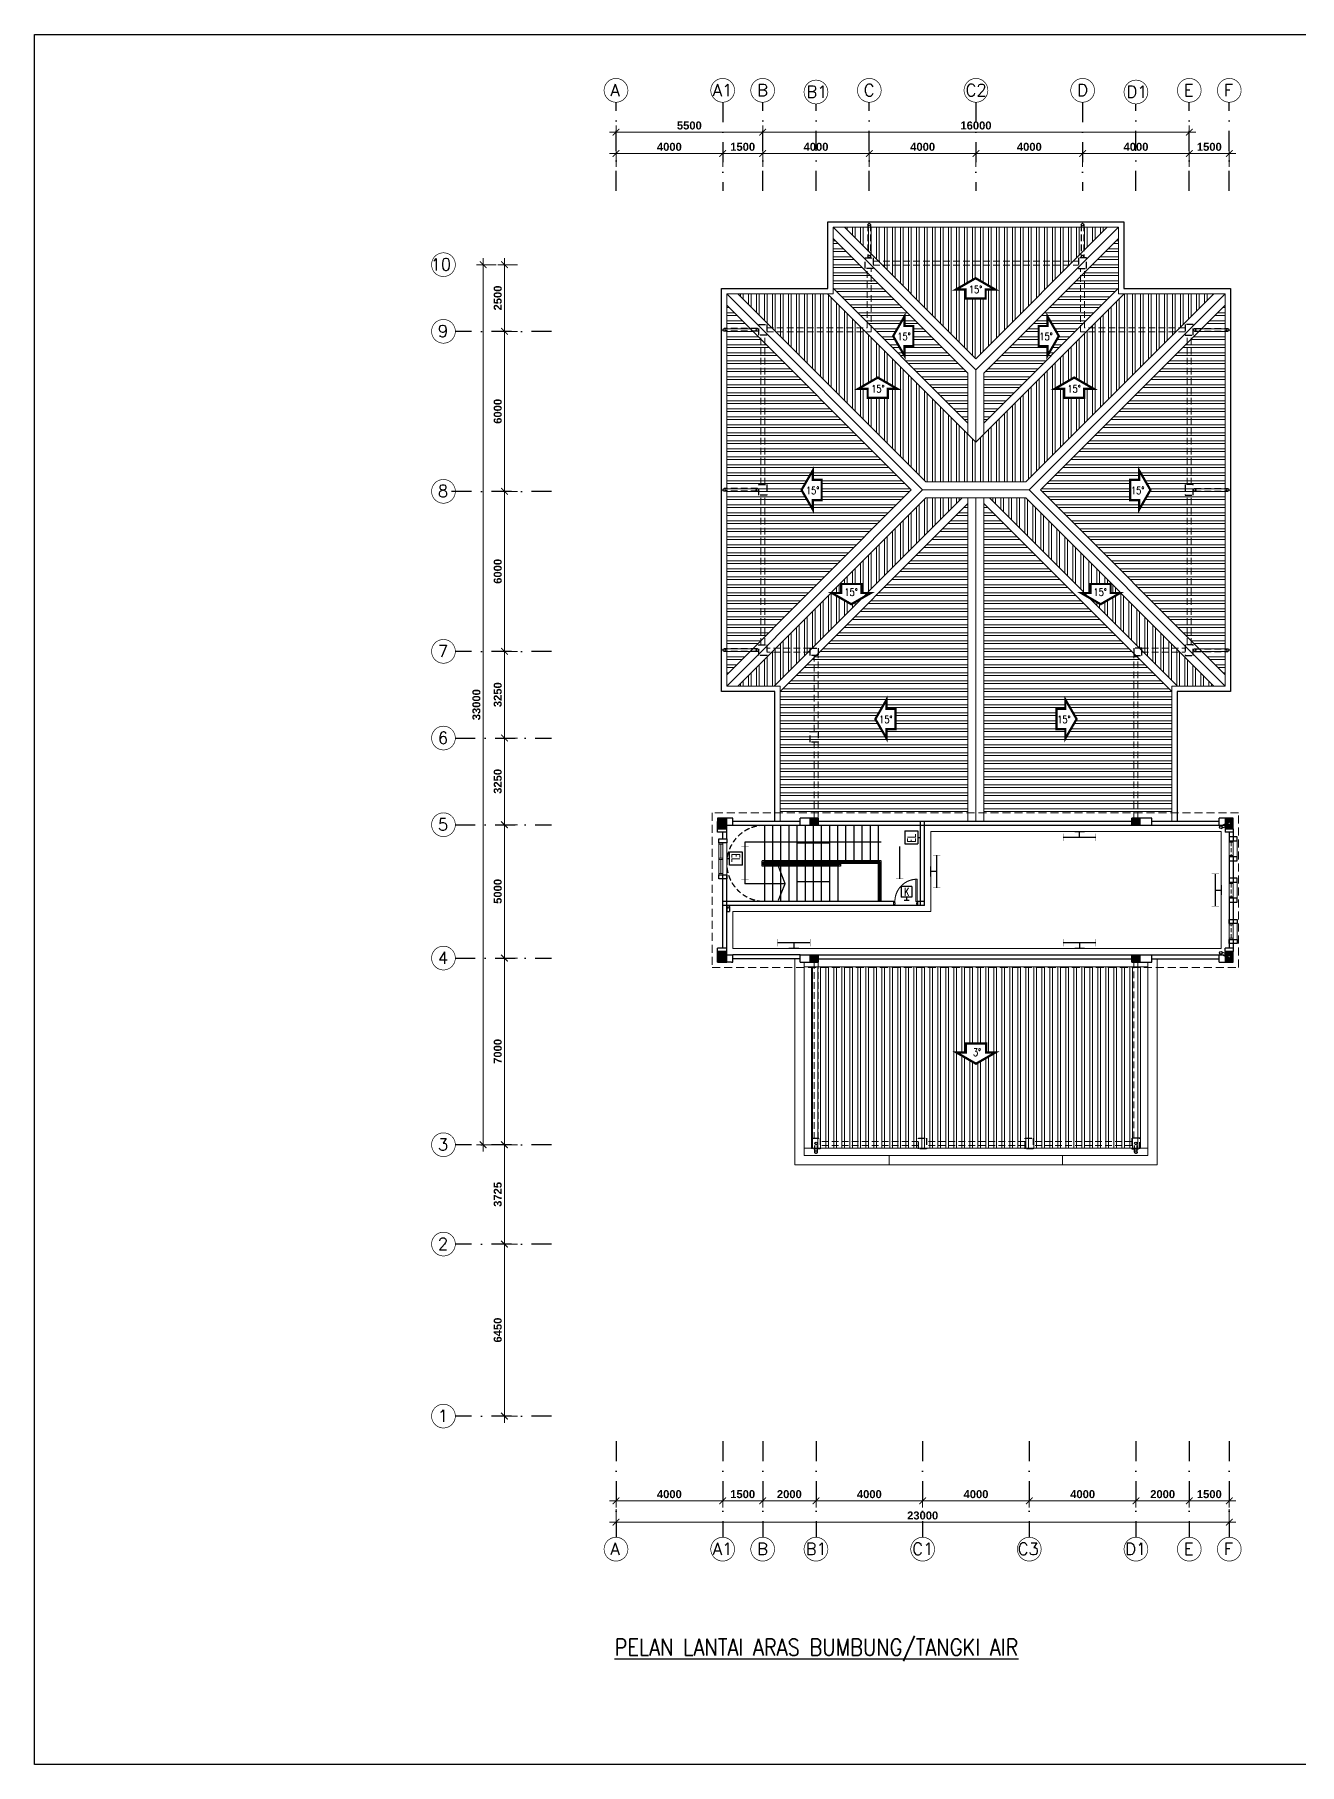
# Model space of a CAD drawing. Header units: inches. Extents: x -86493719 to 430035, y 21644 to 1519532.
# Drawn here: x 335168 to 382602, y 21950 to 86813 of the extents above; entities that cross this region are included whole.
import ezdxf

# ---------------------------------------------------------------- set-up
doc = ezdxf.new("R2010")
doc.units = ezdxf.units.IN
doc.header["$MEASUREMENT"] = 0
for name, pattern in [('DASHDOT', [1, 0.5, -0.25, 0, -0.25]), ('DASHED', [19.05, 12.7, -6.35]), ('HIDDEN', [0.375, 0.25, -0.125])]:
    doc.linetypes.add(name, pattern=pattern)
for name, color, linetype in [('AC - TEXT', 223, 'Continuous'), ('DOWNPIPE', 8, 'Continuous'), ('dxt_text', 4, 'Continuous'), ('ELECT', 6, 'Continuous'), ('FITTING', 40, 'Continuous'), ('GRID', 8, 'DASHDOT'), ('GRID-TEXT', 8, 'Continuous'), ('stair', 8, 'Continuous'), ('t.block', 4, 'Continuous')]:
    doc.layers.add(name, color=color, linetype=linetype)
for name, color, linetype, lineweight in [('COLUMN', 8, 'Continuous', 30), ('dim', 8, 'Continuous', 20), ('DOOR', 8, 'Continuous', 20), ('HATCH', 8, 'Continuous', 25), ('LW', 8, 'Continuous', 20), ('ROOF', 8, 'Continuous', 20), ('t3', 8, 'Continuous', 25), ('wall', 8, 'Continuous', 30), ('WIN', 8, 'Continuous', 18)]:
    doc.layers.add(name, color=color, linetype=linetype, lineweight=lineweight)
doc.styles.add('LAILA', font='romans.shx', dxfattribs={"width": 0.85})
doc.styles.add('ROMANS', font='romans.shx', dxfattribs={"width": 0.5, "height": 400})
doc.styles.add('style1', font='romand.shx', dxfattribs={"height": 250})
doc.styles.add('style2', font='sanssb__.ttf', dxfattribs={"height": 1200})
pattern_1 = [(0, (2689940.94, 961082.7), (1e-13, 300), []), (0, (2690040.94, 960982.7), (1e-13, 300), [])]
pattern_2 = [(90, (2689940.94, 961082.7), (-300, 6e-14), []), (90, (2690040.94, 961182.7), (-300, 6e-14), [])]

# ---------------------------------------------------------------- blocks, each defined once
blk = doc.blocks.new('_ArchTick')
at = {"color": 0, "linetype": 'ByBlock', "const_width": 0.15}
blk.add_lwpolyline([(-0.5, -0.5), (0.5, 0.5)], dxfattribs=at)
blk = doc.blocks.new('Dp900')
at = {"layer": 'DOOR', "color": 4}
for p, q in [((35, 150), (0, 150)), ((0, 0), (35, 0)), ((35, 150), (35, 100)), ((50, 100), (35, 100)), ((50, 50), (35, 50)), ((35, 50), (35, 0)), ((50, 100), (50, 50)), ((850, 100), (850, 50)), ((865, 100), (850, 100)), ((865, 50), (850, 50)), ((900, 150), (865, 150)), ((865, 150), (865, 100)), ((865, 50), (865, 0)), ((865, 0), (900, 0))]:
    blk.add_line(p, q, dxfattribs=at)
at = {"layer": 'DOOR', "color": 1}
for p, q in [((0, 150), (0, 0)), ((0, 150), (0, 0)), ((900, 150), (900, 0)), ((900, 150), (900, 0))]:
    blk.add_line(p, q, dxfattribs=at)
at = {"layer": 'DOOR'}
blk.add_lwpolyline([(35, 150), (35, 980), (85, 980), (85, 150)], close=True, dxfattribs=at)
at = {"layer": 'DOOR', "color": 9, "linetype": 'DASHED', "ltscale": 100}
blk.add_arc((35, 150), 830, 360, 86.54636, dxfattribs=at)
blk = doc.blocks.new('GF')
at = {"layer": 'wall'}
for points in [[(-2478464, -901233), (-2478464, -901383), (-2478764, -901383), (-2478764, -901233)], [(-2478464, -902583), (-2478464, -902733), (-2478764, -902733), (-2478764, -902583)]]:
    blk.add_lwpolyline(points, close=True, dxfattribs=at)
at = {"layer": 'WIN'}
for p, q in [((-2478764, -902583), (-2478764, -901383)), ((-2478689, -901433), (-2478689, -901958)), ((-2478614, -902583), (-2478614, -901383)), ((-2478689, -902008), (-2478689, -902533))]:
    blk.add_line(p, q, dxfattribs=at)
at = {"layer": 'WIN', "color": 2}
blk.add_line((-2478464, -901383), (-2478464, -902583), dxfattribs=at)
at = {"layer": 'WIN'}
for points in [[(-2478764, -901383), (-2478764, -901433), (-2478614, -901433), (-2478614, -901383)], [(-2478764, -901958), (-2478764, -902008), (-2478614, -902008), (-2478614, -901958)], [(-2478764, -902533), (-2478764, -902583), (-2478614, -902583), (-2478614, -902533)]]:
    blk.add_lwpolyline(points, close=True, dxfattribs=at)
blk = doc.blocks.new('1 X 36 W WALL')
at = {"layer": 'FITTING', "color": 3}
for p, q in [((0, 0), (0, -220)), ((182, -220), (-182, -220))]:
    blk.add_line(p, q, dxfattribs=at)
for points, const_width in [([(-610, 0), (610, 0)], 54.6), ([(-610, -138), (-610, 138)], 10.9), ([(610, -138), (610, 138)], 10.9)]:
    blk.add_lwpolyline(points, dxfattribs=dict(at, const_width=const_width))
blk = doc.blocks.new('YBC 1X36')
at = {"layer": 'FITTING', "color": 3}
for points, const_width in [([(-610, 0), (610, 0)], 54.6), ([(-610, 138), (-610, -138)], 10.9), ([(610, 138), (610, -138)], 10.9)]:
    blk.add_lwpolyline(points, dxfattribs=dict(at, const_width=const_width))
blk = doc.blocks.new('1 X 8W EL')
at = {"layer": 'ELECT', "color": 6}
for p, q in [((-240, 240), (-240, -240)), ((240, 240), (-240, 240)), ((240, 240), (240, -240)), ((240, -240), (-240, -240))]:
    blk.add_line(p, q, dxfattribs=at)
at = {"layer": 'ELECT', "color": 6, "style": 'ROMANS', "width": 0.7}
blk.add_text('EL', height=300, dxfattribs=at).set_placement((-196, -156))
blk = doc.blocks.new('1 X8 W WALL EL')
at = {"layer": 'FITTING', "color": 6}
for p, q in [((-91, 0), (91, 0)), ((0, 110), (0, 0))]:
    blk.add_line(p, q, dxfattribs=at)
at = {"layer": 'dxt_text'}
blk.add_blockref('1 X 8W EL', (0, 350), dxfattribs=at)
blk = doc.blocks.new('1 X 8W KELUAR')
at = {"layer": 'ELECT', "color": 5}
for p, q in [((-160, 161), (-160, -240)), ((240, 161), (-160, 161)), ((240, 160), (240, -240)), ((240, -240), (-160, -240))]:
    blk.add_line(p, q, dxfattribs=at)
at = {"layer": 'ELECT', "color": 5, "style": 'ROMANS', "width": 0.7}
blk.add_text('K', height=300, dxfattribs=at).set_placement((-50, -185))

msp = doc.modelspace()

# ---------------------------------------------------------------- hatches: boundary and pattern name
at = {"layer": 'COLUMN'}
for points in [[(361123, 57037), (361123, 57437), (360773, 57437), (360773, 57037)], [(364248, 57437), (364548, 57437), (364548, 57162), (364248, 57162)], [(376323, 57437), (376623, 57437), (376623, 57162), (376323, 57162)], [(361123, 52037), (361123, 52437), (360773, 52437), (360773, 52037)], [(364248, 52312), (364548, 52312), (364548, 52037), (364248, 52037)], [(376323, 52312), (376623, 52312), (376623, 52037), (376323, 52037)]]:
    msp.add_hatch(color=256, dxfattribs=at).paths.add_polyline_path(points)
h = msp.add_hatch(color=256, dxfattribs=at)
h.paths.add_polyline_path([(380123, 57437), (379973, 57437), (379973, 57287, -0.414219), (380023, 57237, -0.414219), (379973, 57187), (379973, 57037), (380123, 57037)])
h.paths.add_polyline_path([(379973, 57437), (379823, 57437), (379823, 57237), (379923, 57237, -0.414208), (379973, 57287)])
h.paths.add_polyline_path([(379973, 57187, -0.414208), (379923, 57237), (379823, 57237), (379823, 57037), (379973, 57037)])
h = msp.add_hatch(color=256, dxfattribs=at)
h.paths.add_polyline_path([(380123, 52437), (379973, 52437), (379973, 52287, -0.414219), (380023, 52237, -0.414219), (379973, 52187), (379973, 52037), (380123, 52037)])
h.paths.add_polyline_path([(379973, 52437), (379823, 52437), (379823, 52237), (379923, 52237, -0.414208), (379973, 52287)])
h.paths.add_polyline_path([(379973, 52187, -0.414208), (379923, 52237), (379823, 52237), (379823, 52037), (379973, 52037)])
at = {"layer": 'ROOF'}
h = msp.add_hatch(dxfattribs=at)
h.set_pattern_fill('ANSI32', color=256, scale=800, angle=315, style=0)
h.set_pattern_definition([(180, (-1948995.75, 961082.7), (-1e-13, 300), []), (180, (-1949095.75, 960982.7), (-1e-13, 300), [])])
h.paths.add_polyline_path([(370173, 74113), (365123, 79163), (365123, 77299), (370173, 72249)])
h.paths.add_polyline_path([(367788, 75887), (367788, 76240), (367366, 75509), (367788, 74778), (367788, 75131), (368123, 75131), (368123, 75887)], flags=16)
h = msp.add_hatch(dxfattribs=at)
h.set_pattern_fill('ANSI32', color=256, scale=800, angle=45, style=0)
h.set_pattern_definition(pattern_2)
h.paths.add_polyline_path([(365547, 79587), (375398, 79587), (370473, 74661)])
h.paths.add_polyline_path([(370080, 77257), (369727, 77257), (370458, 77678), (371189, 77257), (370836, 77257), (370836, 76921), (370080, 76921)], flags=16)
h = msp.add_hatch(dxfattribs=at)
h.set_pattern_fill('ANSI32', color=256, scale=800, angle=315, style=0)
h.set_pattern_definition(pattern_1)
h.paths.add_polyline_path([(370773, 74113), (375823, 79163), (375823, 77299), (370773, 72249)])
h.paths.add_polyline_path([(373157, 75887), (373157, 76240), (373579, 75509), (373157, 74778), (373157, 75131), (372822, 75131), (372822, 75887)], flags=16)
h = msp.add_hatch(dxfattribs=at)
h.set_pattern_fill('ANSI32', color=256, scale=800, angle=315, style=0)
h.set_pattern_definition(pattern_1)
h.paths.add_polyline_path([(368048, 69737), (361123, 76663), (361123, 62811)])
h.paths.add_polyline_path([(364352, 70115), (364352, 70468), (363930, 69737), (364352, 69006), (364352, 69359), (364687, 69359), (364687, 70115)], flags=16)
h = msp.add_hatch(dxfattribs=at)
h.set_pattern_fill('ANSI32', color=256, scale=800, angle=45, style=0)
h.set_pattern_definition(pattern_2)
h.paths.add_polyline_path([(364910, 77087), (370473, 71525), (376035, 77087), (379398, 77087), (372348, 70037), (368597, 70037), (361547, 77087)])
h.paths.add_polyline_path([(373779, 73531), (373426, 73531), (374157, 73953), (374887, 73531), (374534, 73531), (374534, 73196), (373779, 73196)], flags=16)
h.paths.add_polyline_path([(367166, 73531), (367519, 73531), (366789, 73953), (366058, 73531), (366411, 73531), (366411, 73196), (367166, 73196)], flags=16)
h = msp.add_hatch(dxfattribs=at)
h.set_pattern_fill('ANSI32', color=256, scale=800, angle=315, style=0)
h.set_pattern_definition(pattern_1)
h.paths.add_polyline_path([(372897, 69737), (379823, 76663), (379823, 62811)])
h.paths.add_polyline_path([(376593, 70115), (376593, 70468), (377015, 69737), (376593, 69006), (376593, 69359), (376258, 69359), (376258, 70115)], flags=16)
h = msp.add_hatch(dxfattribs=at)
h.set_pattern_fill('ANSI32', color=256, scale=800, angle=45, style=0)
h.set_pattern_definition(pattern_2)
h.paths.add_polyline_path([(362910, 62387), (369960, 69437), (368597, 69437), (361547, 62387)])
h.paths.add_polyline_path([(365420, 65875), (365067, 65875), (365798, 65454), (366529, 65875), (366176, 65875), (366176, 66211), (365420, 66211)], flags=16)
h = msp.add_hatch(dxfattribs=at)
h.set_pattern_fill('ANSI32', color=256, scale=800, angle=45, style=0)
h.set_pattern_definition([(90, (-1948995.75, 961082.7), (300, 6e-14), []), (90, (-1949095.75, 961182.7), (300, 6e-14), [])])
h.paths.add_polyline_path([(378035, 62387), (370985, 69437), (372348, 69437), (379398, 62387)])
h.paths.add_polyline_path([(375525, 65875), (375878, 65875), (375147, 65454), (374416, 65875), (374769, 65875), (374769, 66211), (375525, 66211)], flags=16)
h = msp.add_hatch(dxfattribs=at)
h.set_pattern_fill('ANSI32', color=256, scale=800, angle=315, style=0)
h.set_pattern_definition(pattern_1)
h.paths.add_polyline_path([(367121, 61526), (367121, 61879), (366699, 61148), (367121, 60417), (367121, 60770), (367456, 60770), (367456, 61526)], flags=16)
h.paths.add_polyline_path([(363123, 57637), (370173, 57637), (370173, 69225), (363123, 62175)])
h = msp.add_hatch(dxfattribs=at)
h.set_pattern_fill('ANSI32', color=256, scale=800, angle=315, style=0)
h.set_pattern_definition([(180, (-1948995.75, 961082.7), (-1e-13, 300), []), (180, (-1949095.75, 960982.7), (-1e-13, 300), [])])
h.paths.add_polyline_path([(373824, 61526), (373824, 61879), (374246, 61148), (373824, 60417), (373824, 60770), (373489, 60770), (373489, 61526)], flags=16)
h.paths.add_polyline_path([(370773, 57637), (377823, 57637), (377823, 62175), (370773, 69225)])
h = msp.add_hatch(dxfattribs=at)
h.set_pattern_fill('ANSI32', color=256, scale=800, angle=45, style=0)
h.set_pattern_definition([(90, (2632245.38, 1066166.52), (-300, 6e-14), []), (90, (2632345.38, 1066266.52), (-300, 6e-14), [])])
h.paths.add_polyline_path([(364308, 51862), (376638, 51862), (376638, 45062), (364308, 45062)])
h.paths.add_polyline_path([(370095, 48645), (369742, 48645), (370473, 48223), (371203, 48645), (370850, 48645), (370850, 48980), (370095, 48980)], flags=16)

# ---------------------------------------------------------------- linework, layer by layer
at = {"layer": 'COLUMN', "linetype": 'HIDDEN', "ltscale": 1000}
for points in [[(366323, 78437), (366623, 78437), (366623, 78037), (366323, 78037)], [(374623, 78437), (374323, 78437), (374323, 78037), (374623, 78037)], [(362323, 75937), (362623, 75937), (362623, 75537), (362323, 75537)], [(378623, 75937), (378323, 75937), (378323, 75537), (378623, 75537)], [(362323, 69937), (362623, 69937), (362623, 69537), (362323, 69537)], [(378623, 69937), (378323, 69937), (378323, 69537), (378623, 69537)], [(362323, 63937), (362623, 63937), (362623, 63537), (362323, 63537)], [(364248, 63812), (364548, 63812), (364548, 63537), (364248, 63537)], [(376698, 63812), (376398, 63812), (376398, 63537), (376698, 63537)], [(378623, 63937), (378323, 63937), (378323, 63537), (378623, 63537)], [(364248, 60687), (364548, 60687), (364548, 60287), (364248, 60287)], [(364323, 45437), (364623, 45437), (364623, 45037), (364323, 45037)], [(368323, 45437), (368623, 45437), (368623, 45037), (368323, 45037)], [(372323, 45437), (372623, 45437), (372623, 45037), (372323, 45037)], [(376623, 45437), (376323, 45437), (376323, 45037), (376623, 45037)]]:
    msp.add_lwpolyline(points, close=True, dxfattribs=at)
at = {"layer": 'COLUMN'}
for points in [[(361123, 57037), (361123, 57437), (360773, 57437), (360773, 57037)], [(364248, 57437), (364548, 57437), (364548, 57162), (364248, 57162)], [(376323, 57437), (376623, 57437), (376623, 57162), (376323, 57162)], [(380123, 57437), (379823, 57437), (379823, 57037), (380123, 57037)], [(361123, 52037), (361123, 52437), (360773, 52437), (360773, 52037)], [(364248, 52312), (364548, 52312), (364548, 52037), (364248, 52037)], [(376323, 52312), (376623, 52312), (376623, 52037), (376323, 52037)], [(376323, 52312), (376623, 52312), (376623, 52037), (376323, 52037)], [(380123, 52437), (379823, 52437), (379823, 52037), (380123, 52037)]]:
    msp.add_lwpolyline(points, close=True, dxfattribs=at)
at = {"layer": 'dim'}
for p, q in [((356723, 83153), (362723, 83153)), ((356973, 82658), (356973, 83403)), ((362223, 83153), (378723, 83153)), ((362473, 82658), (362473, 83403)), ((362473, 82658), (362473, 83403)), ((378473, 82658), (378473, 83403)), ((356973, 81858), (356973, 82603)), ((360973, 81858), (360973, 82603)), ((360973, 81858), (360973, 82603)), ((362473, 81858), (362473, 82603)), ((362473, 81858), (362473, 82603)), ((366473, 81858), (366473, 82603)), ((366473, 81858), (366473, 82603)), ((370473, 81858), (370473, 82603)), ((370473, 81858), (370473, 82603)), ((374473, 81858), (374473, 82603)), ((374473, 81858), (374473, 82603)), ((378473, 81858), (378473, 82603)), ((378473, 81858), (378473, 82603)), ((379973, 81858), (379973, 82603)), ((356723, 82353), (361223, 82353)), ((360723, 82353), (362723, 82353)), ((362223, 82353), (366723, 82353)), ((366223, 82353), (370723, 82353)), ((370223, 82353), (374723, 82353)), ((374223, 82353), (378723, 82353)), ((378223, 82353), (380223, 82353)), ((352483, 78186), (351738, 78186)), ((351988, 78436), (351988, 44936)), ((353283, 78186), (352538, 78186)), ((352788, 78436), (352788, 75436)), ((352788, 75936), (352788, 69436)), ((353283, 75686), (352538, 75686)), ((353283, 75686), (352538, 75686)), ((353283, 69686), (352538, 69686)), ((353283, 69686), (352538, 69686)), ((352788, 69936), (352788, 63436)), ((353283, 63686), (352538, 63686)), ((353283, 63686), (352538, 63686)), ((352788, 63936), (352788, 60186)), ((353283, 60436), (352538, 60436)), ((353283, 60436), (352538, 60436)), ((352788, 60686), (352788, 56936)), ((353283, 57186), (352538, 57186)), ((353283, 57186), (352538, 57186)), ((352788, 57436), (352788, 51936)), ((353283, 52186), (352538, 52186)), ((353283, 52186), (352538, 52186)), ((352788, 52436), (352788, 44936)), ((352788, 45436), (352788, 41211)), ((352483, 45186), (351738, 45186)), ((353283, 45186), (352538, 45186)), ((353283, 45186), (352538, 45186)), ((352788, 41711), (352788, 34761)), ((353283, 41461), (352538, 41461)), ((353283, 41461), (352538, 41461)), ((353283, 35011), (352538, 35011)), ((356723, 31832), (361223, 31832)), ((356973, 32327), (356973, 31582)), ((360723, 31832), (362723, 31832)), ((360973, 32327), (360973, 31582)), ((360973, 32327), (360973, 31582)), ((362223, 31832), (364723, 31832)), ((362473, 32327), (362473, 31582)), ((362473, 32327), (362473, 31582)), ((364223, 31832), (368723, 31832)), ((364473, 32327), (364473, 31582)), ((364473, 32327), (364473, 31582)), ((368223, 31832), (372723, 31832)), ((368473, 32327), (368473, 31582)), ((368473, 32327), (368473, 31582)), ((372223, 31832), (376723, 31832)), ((372473, 32327), (372473, 31582)), ((372473, 32327), (372473, 31582)), ((376223, 31832), (378723, 31832)), ((376473, 32327), (376473, 31582)), ((376473, 32327), (376473, 31582)), ((378223, 31832), (380223, 31832)), ((378473, 32327), (378473, 31582)), ((378473, 32327), (378473, 31582)), ((379973, 32327), (379973, 31582)), ((356973, 31527), (356973, 30782)), ((379973, 31527), (379973, 30782)), ((356723, 31032), (380223, 31032))]:
    msp.add_line(p, q, dxfattribs=at)
at = {"layer": 'DOWNPIPE', "linetype": 'HIDDEN', "ltscale": 1000}
for p, q in [((366423, 79687), (366423, 78487)), ((366523, 79687), (366523, 78487)), ((374423, 79687), (374423, 78487)), ((374523, 79687), (374523, 78487)), ((362273, 75787), (361023, 75787)), ((362273, 75687), (361023, 75687)), ((378673, 75787), (379923, 75787)), ((378673, 75687), (379923, 75687)), ((362273, 69787), (361023, 69787)), ((362273, 69687), (361023, 69687)), ((378673, 69787), (379923, 69787)), ((378673, 69687), (379923, 69687)), ((362273, 63787), (361023, 63787)), ((362273, 63687), (361023, 63687)), ((378673, 63787), (379923, 63787)), ((378673, 63687), (379923, 63687)), ((364423, 44910), (364423, 45237)), ((364523, 44910), (364523, 45237)), ((376423, 44910), (376423, 45237)), ((376523, 44910), (376523, 45237))]:
    msp.add_line(p, q, dxfattribs=at)
at = {"layer": 'DOWNPIPE'}
for p, q in [((379630, 57135), (379952, 57282)), ((379672, 57044), (379993, 57191)), ((361129, 54112), (361129, 53934)), ((361129, 53934), (361229, 53934)), ((361229, 54112), (361229, 53934)), ((379630, 52339), (379952, 52191)), ((379672, 52430), (379993, 52282))]:
    msp.add_line(p, q, dxfattribs=at)
msp.add_lwpolyline([(362923, 57312), (362923, 62187), (360923, 62187), (360923, 77287), (364923, 77287), (364923, 79787), (376023, 79787), (376023, 77287), (380023, 77287), (380023, 62187), (378023, 62187), (378023, 57312)], dxfattribs=at)
for centre in [(366473, 79687), (374473, 79687), (366473, 78487), (374473, 78487), (361023, 75737), (362273, 75737), (378673, 75737), (379923, 75737), (361023, 69737), (362273, 69737), (378673, 69737), (379923, 69737), (361023, 63737), (362273, 63737), (378673, 63737), (379923, 63737), (379651, 57090), (379973, 57237), (379973, 57237), (361179, 54112), (379651, 52384), (379973, 52237), (379973, 52237), (364473, 45237), (376473, 45237)]:
    msp.add_circle(centre, 50, dxfattribs=at)
at = {"layer": 'DOWNPIPE', "linetype": 'HIDDEN', "ltscale": 1000}
for centre in [(364473, 44910), (376473, 44910)]:
    msp.add_circle(centre, 50, dxfattribs=at)
at = {"layer": 'FITTING', "color": 5}
for p, q in [((367782, 54356), (367964, 54356)), ((367873, 54467), (367873, 54356))]:
    msp.add_line(p, q, dxfattribs=at)
at = {"layer": 'GRID', "ltscale": 1500}
for p, q in [((356973, 80957), (356973, 84277)), ((360973, 84277), (360973, 80957)), ((362473, 80957), (362473, 84277)), ((364473, 80957), (364473, 84215)), ((366473, 80957), (366473, 84277)), ((370473, 84277), (370473, 80957)), ((374473, 84277), (374473, 80957)), ((376473, 80957), (376473, 84215)), ((378473, 80957), (378473, 84277)), ((379973, 80957), (379973, 84277)), ((354557, 75686), (350947, 75686)), ((354557, 69686), (350233, 69686)), ((354557, 63686), (350947, 63686)), ((350947, 60436), (354557, 60436)), ((350947, 57186), (354557, 57186)), ((350947, 52186), (354557, 52186)), ((354557, 45186), (350947, 45186)), ((354557, 41461), (350947, 41461)), ((354557, 35011), (350947, 35011)), ((356973, 34076), (356973, 30467)), ((360973, 34076), (360973, 30467)), ((362473, 34076), (362473, 30467)), ((364473, 34076), (364473, 30467)), ((368473, 34076), (368473, 30467)), ((372473, 34076), (372473, 30467)), ((376473, 34076), (376473, 30467)), ((378473, 34076), (378473, 30467)), ((379973, 34076), (379973, 30467))]:
    msp.add_line(p, q, dxfattribs=at)
at = {"layer": 'GRID-TEXT', "const_width": 24.7}
for points in [[(357418, 84723, 1), (356527, 84723, 0.414214), (356973, 84277, 0.414214), (357418, 84723, 1)], [(361418, 84723, 1), (360527, 84723, 0.414214), (360973, 84277, 0.414214), (361418, 84723, 1)], [(362918, 84723, 1), (362027, 84723, 0.414214), (362473, 84277, 0.414214), (362918, 84723, 1)], [(364918, 84660, 1), (364027, 84660, 0.414214), (364473, 84215, 0.414214), (364918, 84660, 1)], [(366918, 84723, 1), (366027, 84723, 0.414214), (366473, 84277, 0.414214), (366918, 84723, 1)], [(370918, 84723, 1), (370027, 84723, 0.414214), (370473, 84277, 0.414214), (370918, 84723, 1)], [(374918, 84723, 1), (374027, 84723, 0.414214), (374473, 84277, 0.414214), (374918, 84723, 1)], [(376918, 84660, 1), (376027, 84660, 0.414214), (376473, 84215, 0.414214), (376918, 84660, 1)], [(378918, 84723, 1), (378027, 84723, 0.414214), (378473, 84277, 0.414214), (378918, 84723, 1)], [(380418, 84723, 1), (379527, 84723, 0.414214), (379973, 84277, 0.414214), (380418, 84723, 1)], [(350947, 78186, 1), (350056, 78186, 0.414214), (350502, 77741, 0.414214), (350947, 78186, 1)], [(350947, 75686, 1), (350056, 75686, 0.414214), (350502, 75241, 0.414214), (350947, 75686, 1)], [(350947, 69686, 1), (350056, 69686, 0.414214), (350502, 69241, 0.414214), (350947, 69686, 1)], [(350947, 63686, 1), (350056, 63686, 0.414214), (350502, 63241, 0.414214), (350947, 63686, 1)], [(350947, 60436, 1), (350056, 60436, 0.414214), (350502, 59991, 0.414214), (350947, 60436, 1)], [(350947, 57186, 1), (350056, 57186, 0.414214), (350502, 56741, 0.414214), (350947, 57186, 1)], [(350947, 52186, 1), (350056, 52186, 0.414214), (350502, 51741, 0.414214), (350947, 52186, 1)], [(350947, 45186, 1), (350056, 45186, 0.414214), (350502, 44741, 0.414214), (350947, 45186, 1)], [(350947, 41461, 1), (350056, 41461, 0.414214), (350502, 41016, 0.414214), (350947, 41461, 1)], [(350947, 35011, 1), (350056, 35011, 0.414214), (350502, 34566, 0.414214), (350947, 35011, 1)], [(357418, 30021, 1), (356527, 30021, 0.414214), (356973, 29576, 0.414214), (357418, 30021, 1)], [(361418, 30021, 1), (360527, 30021, 0.414214), (360973, 29576, 0.414214), (361418, 30021, 1)], [(362918, 30021, 1), (362027, 30021, 0.414214), (362473, 29576, 0.414214), (362918, 30021, 1)], [(364918, 30021, 1), (364027, 30021, 0.414214), (364473, 29576, 0.414214), (364918, 30021, 1)], [(368918, 30021, 1), (368027, 30021, 0.414214), (368473, 29576, 0.414214), (368918, 30021, 1)], [(372918, 30021, 1), (372027, 30021, 0.414214), (372473, 29576, 0.414214), (372918, 30021, 1)], [(376918, 30021, 1), (376027, 30021, 0.414214), (376473, 29576, 0.414214), (376918, 30021, 1)], [(378918, 30021, 1), (378027, 30021, 0.414214), (378473, 29576, 0.414214), (378918, 30021, 1)], [(380418, 30021, 1), (379527, 30021, 0.414214), (379973, 29576, 0.414214), (380418, 30021, 1)]]:
    msp.add_lwpolyline(points, format="xyb", dxfattribs=at)
at = {"layer": 'HATCH', "const_width": 84.4}
for points in [[(370080, 77257), (369727, 77257), (370458, 77678), (371189, 77257), (370836, 77257), (370836, 76921), (370080, 76921)], [(367788, 75887), (367788, 76240), (367366, 75509), (367788, 74778), (367788, 75131), (368123, 75131), (368123, 75887)], [(373157, 75887), (373157, 76240), (373579, 75509), (373157, 74778), (373157, 75131), (372822, 75131), (372822, 75887)], [(367166, 73531), (367519, 73531), (366789, 73953), (366058, 73531), (366411, 73531), (366411, 73196), (367166, 73196)], [(373779, 73531), (373426, 73531), (374157, 73953), (374887, 73531), (374534, 73531), (374534, 73196), (373779, 73196)], [(364352, 70115), (364352, 70468), (363930, 69737), (364352, 69006), (364352, 69359), (364687, 69359), (364687, 70115)], [(376593, 70115), (376593, 70468), (377015, 69737), (376593, 69006), (376593, 69359), (376258, 69359), (376258, 70115)], [(365420, 65875), (365067, 65875), (365798, 65454), (366529, 65875), (366176, 65875), (366176, 66211), (365420, 66211)], [(375525, 65875), (375878, 65875), (375147, 65454), (374416, 65875), (374769, 65875), (374769, 66211), (375525, 66211)], [(367121, 61526), (367121, 61879), (366699, 61148), (367121, 60417), (367121, 60770), (367456, 60770), (367456, 61526)], [(373824, 61526), (373824, 61879), (374246, 61148), (373824, 60417), (373824, 60770), (373489, 60770), (373489, 61526)], [(370095, 48645), (369742, 48645), (370473, 48223), (371203, 48645), (370850, 48645), (370850, 48980), (370095, 48980)]]:
    msp.add_lwpolyline(points, close=True, dxfattribs=at)
at = {"layer": 'LW', "linetype": 'HIDDEN', "ltscale": 1000}
for p, q in [((366398, 75812), (366398, 78037)), ((366548, 75662), (366548, 78037)), ((366623, 78312), (374323, 78312)), ((366623, 78162), (374323, 78162)), ((374398, 75662), (374398, 78037)), ((374548, 75812), (374548, 78037)), ((362398, 69937), (362398, 75537)), ((362548, 69937), (362548, 75537)), ((362623, 75812), (366398, 75812)), ((362623, 75662), (366548, 75662)), ((378323, 75662), (374398, 75662)), ((378323, 75812), (374548, 75812)), ((378398, 69937), (378398, 75537)), ((378548, 69937), (378548, 75537)), ((362398, 63937), (362398, 69537)), ((362548, 63937), (362548, 69537)), ((378398, 63937), (378398, 69537)), ((378548, 63937), (378548, 69537)), ((364248, 63812), (362623, 63812)), ((364248, 63662), (362623, 63662)), ((376698, 63812), (378323, 63812)), ((376698, 63662), (378323, 63662)), ((364398, 60687), (364398, 63537)), ((364548, 57437), (364548, 63537)), ((376398, 57437), (376398, 63537)), ((376548, 57437), (376548, 63537)), ((364398, 57437), (364398, 60287)), ((364398, 52037), (364398, 45437)), ((364548, 52037), (364548, 45437)), ((376398, 45437), (376398, 52037)), ((376548, 45437), (376548, 52037)), ((368323, 45312), (364623, 45312)), ((368323, 45162), (364623, 45162)), ((372323, 45312), (368623, 45312)), ((372323, 45162), (368623, 45162)), ((376323, 45312), (372623, 45312)), ((376323, 45162), (372623, 45162))]:
    msp.add_line(p, q, dxfattribs=at)
at = {"layer": 'LW'}
for p, q in [((368778, 53932), (368778, 56932)), ((368778, 56932), (379668, 56932)), ((379668, 56932), (379668, 52542)), ((380273, 56587), (380273, 55987)), ((380273, 55037), (380273, 54437)), ((361353, 53932), (368778, 53932)), ((361353, 52542), (361353, 53932)), ((380273, 52887), (380273, 53487)), ((379668, 52542), (361353, 52542)), ((363673, 52162), (363673, 44437)), ((364023, 44787), (364023, 52037)), ((376923, 44787), (376923, 52037)), ((377273, 44437), (377273, 52162)), ((364023, 44787), (367223, 44787)), ((367223, 44437), (367223, 44787)), ((373723, 44437), (373723, 44787)), ((373723, 44787), (376923, 44787)), ((367223, 44437), (363673, 44437)), ((373723, 44437), (367223, 44437)), ((373723, 44437), (377273, 44437))]:
    msp.add_line(p, q, dxfattribs=at)
at = {"layer": 'LW', "linetype": 'HIDDEN', "ltscale": 1200}
msp.add_lwpolyline([(380323, 57637), (360573, 57637), (360573, 51837), (380323, 51837)], close=True, dxfattribs=at)
at = {"layer": 'LW'}
msp.add_lwpolyline([(367223, 44787), (367558, 44787), (373723, 44787), (373723, 44787)], dxfattribs=at)
at = {"layer": 'ROOF'}
for p, q in [((365123, 79587), (375823, 79587)), ((365123, 77087), (365123, 79587)), ((370473, 74237), (365123, 79587)), ((370173, 74113), (365123, 79163)), ((370473, 74661), (365547, 79587)), ((370473, 74237), (375823, 79587)), ((370473, 74661), (375398, 79587)), ((370773, 74113), (375823, 79163)), ((375823, 79587), (375823, 77087)), ((370173, 72249), (365123, 77299)), ((370773, 72249), (375823, 77299)), ((361123, 62387), (361123, 77087)), ((361123, 77087), (365123, 77087)), ((368473, 69737), (361123, 77087)), ((368048, 69737), (361123, 76663)), ((368597, 70037), (361547, 77087)), ((370473, 71525), (364910, 77087)), ((370473, 71525), (376035, 77087)), ((372348, 70037), (379398, 77087)), ((372473, 69737), (379823, 77087)), ((372897, 69737), (379823, 76663)), ((375823, 77087), (379823, 77087)), ((379823, 77087), (379823, 62387)), ((370173, 74113), (370173, 71825)), ((370473, 74237), (370473, 71525)), ((370773, 74113), (370773, 71825)), ((368048, 69737), (361123, 62811)), ((368473, 69737), (361123, 62387)), ((368597, 69437), (361547, 62387)), ((369960, 69437), (362910, 62387)), ((368473, 69737), (372473, 69737)), ((368597, 70037), (372348, 70037)), ((368597, 69437), (372348, 69437)), ((370173, 69437), (370173, 57312)), ((370473, 69437), (370473, 57312)), ((370773, 69437), (370773, 57312)), ((370985, 69437), (378035, 62387)), ((372348, 69437), (379398, 62387)), ((372473, 69737), (379823, 62387)), ((372897, 69737), (379823, 62811)), ((370173, 69225), (363123, 62175)), ((370773, 69225), (377823, 62175)), ((363123, 62387), (361123, 62387)), ((363123, 57312), (363123, 62387)), ((379823, 62387), (377823, 62387)), ((377823, 62387), (377823, 57312)), ((364023, 51862), (376923, 51862)), ((364308, 45062), (364308, 51862)), ((376638, 45062), (376638, 51862)), ((364023, 45062), (376923, 45062))]:
    msp.add_line(p, q, dxfattribs=at)
at = {"layer": 'stair'}
for p, q in [((362548, 55837), (362548, 57162)), ((362853, 55837), (362853, 57162)), ((363158, 55837), (363158, 57162)), ((363463, 55837), (363463, 57162)), ((363768, 55837), (363768, 57162)), ((364073, 55837), (364073, 57162)), ((364378, 55837), (364378, 57162)), ((364683, 55837), (364683, 57162)), ((364988, 55837), (364988, 57162)), ((365293, 55837), (365293, 57162)), ((365598, 55837), (365598, 57162)), ((365903, 55837), (365903, 57162)), ((366208, 55837), (366208, 57162)), ((366513, 55837), (366513, 57162)), ((366818, 55837), (366818, 57162)), ((361810, 56537), (361810, 54974)), ((366911, 56537), (361810, 56537)), ((366918, 55837), (362448, 55837)), ((362448, 55637), (362448, 55837)), ((366868, 55787), (362498, 55787)), ((362498, 55687), (362498, 55787)), ((362548, 55687), (362548, 55787)), ((362853, 55687), (362853, 55787)), ((363158, 55687), (363158, 55787)), ((363463, 55687), (363463, 55787)), ((363768, 55687), (363768, 55787)), ((364073, 55737), (364073, 55787)), ((364378, 55737), (364378, 55787)), ((364683, 55737), (364683, 55787)), ((364988, 55737), (364988, 55787)), ((365293, 55737), (365293, 55787)), ((365598, 55737), (365598, 55787)), ((365903, 55737), (365903, 55787)), ((366208, 55737), (366208, 55787)), ((366513, 55737), (366513, 55787)), ((366818, 54312), (366818, 55787)), ((366868, 54312), (366868, 55787)), ((366918, 54312), (366918, 55837)), ((365393, 55637), (362448, 55637)), ((365343, 55687), (362498, 55687)), ((366818, 55737), (362548, 55737)), ((362548, 54312), (362548, 55637)), ((362853, 54312), (362853, 55637)), ((363158, 54312), (363158, 55637)), ((363463, 54312), (363463, 55637)), ((363768, 54312), (363768, 55637)), ((364073, 55687), (364073, 55737)), ((364073, 54312), (364073, 55637)), ((364378, 55687), (364378, 55737)), ((364378, 54312), (364378, 55637)), ((364683, 55687), (364683, 55737)), ((364683, 54312), (364683, 55637)), ((364988, 55687), (364988, 55737)), ((364988, 54312), (364988, 55637)), ((365293, 55737), (365293, 54312)), ((365293, 55737), (365293, 55687)), ((365343, 55737), (365343, 55687)), ((365393, 55737), (365393, 55637)), ((363313, 54974), (361810, 54974)), ((368298, 54162), (367398, 54162))]:
    msp.add_line(p, q, dxfattribs=at)
at = {"layer": 'stair', "const_width": 50}
for points in [[(366917, 56537), (366638, 56537)], [(363058, 54349), (363313, 54974), (363058, 55637)]]:
    msp.add_lwpolyline(points, dxfattribs=at)
at = {"layer": 'stair', "linetype": 'HIDDEN', "ltscale": 800}
msp.add_arc((362548, 55737), 1425, 90, 270, dxfattribs=at)
at = {"layer": 't.block', "color": 7, "ltscale": 0.5}
msp.add_lwpolyline([(430024, 21950), (335168, 21950), (335168, 86813), (430024, 86813)], close=True, dxfattribs=at)
at = {"layer": 'wall'}
for p, q in [((360773, 56912), (360773, 57312)), ((361348, 57437), (360898, 57437)), ((364548, 57162), (361123, 57162)), ((361348, 57162), (361348, 57437)), ((363873, 57312), (361348, 57312)), ((364548, 57437), (363873, 57437)), ((363873, 57162), (363873, 57437)), ((364398, 57312), (364398, 57162)), ((364548, 57312), (364548, 57162)), ((376323, 57312), (364548, 57312)), ((379898, 57162), (364548, 57162)), ((368398, 54162), (368398, 57312)), ((368548, 54162), (368548, 57312)), ((377073, 57437), (376323, 57437)), ((376398, 57312), (376398, 57162)), ((376473, 57312), (376473, 57162)), ((376548, 57312), (376548, 57162)), ((376623, 57312), (376623, 57162)), ((377073, 57162), (377073, 57437)), ((379598, 57312), (377073, 57312)), ((380048, 57437), (379598, 57437)), ((379598, 57162), (379598, 57437)), ((361123, 56912), (360773, 56912)), ((360973, 56662), (360973, 56912)), ((361123, 56662), (361123, 57037)), ((379823, 57037), (379823, 56912)), ((380123, 56912), (379823, 56912)), ((379973, 56912), (379973, 56587)), ((380123, 57037), (380123, 56587)), ((379973, 55987), (379973, 55037)), ((380123, 55987), (380123, 55037)), ((360973, 52562), (360973, 55312)), ((361123, 52312), (361123, 55312)), ((367398, 54312), (360973, 54312)), ((367398, 54162), (360973, 54162)), ((367398, 54162), (367398, 54312)), ((368548, 54312), (368298, 54312)), ((368298, 54162), (368298, 54312)), ((368548, 54162), (368298, 54162)), ((379973, 54437), (379973, 53487)), ((380123, 54437), (380123, 53487)), ((360773, 52037), (360773, 52562)), ((361123, 52562), (360773, 52562)), ((380123, 52562), (379823, 52562)), ((379823, 52437), (379823, 52562)), ((379973, 52887), (379973, 52562)), ((380123, 52887), (380123, 52437)), ((361298, 52037), (360898, 52037)), ((361048, 52312), (361348, 52312)), ((361298, 52037), (361348, 52037)), ((361348, 52037), (361348, 52312)), ((363873, 52312), (361348, 52312)), ((363873, 52162), (361348, 52162)), ((363873, 52037), (363873, 52312)), ((363873, 52037), (363873, 52312)), ((363873, 52312), (364248, 52312)), ((363873, 52037), (364548, 52037)), ((364548, 52312), (379898, 52312)), ((364548, 52187), (364548, 52037)), ((364548, 52162), (376323, 52162)), ((376323, 52037), (377073, 52037)), ((376623, 52187), (376623, 52037)), ((377073, 52037), (377073, 52312)), ((377073, 52037), (377073, 52312)), ((377073, 52162), (379598, 52162)), ((379598, 52037), (379598, 52312)), ((379598, 52037), (380123, 52037))]:
    msp.add_line(p, q, dxfattribs=at)
for points in [[(379973, 56737), (379973, 56587), (380273, 56587), (380273, 56737)], [(379973, 55987), (379973, 55837), (380273, 55837), (380273, 55987)], [(379973, 55187), (379973, 55037), (380273, 55037), (380273, 55187)], [(379973, 54437), (379973, 54287), (380273, 54287), (380273, 54437)], [(379973, 53487), (379973, 53637), (380273, 53637), (380273, 53487)], [(379973, 52737), (379973, 52887), (380273, 52887), (380273, 52737)]]:
    msp.add_lwpolyline(points, close=True, dxfattribs=at)
at = {"layer": 'WIN'}
for p, q in [((364548, 57162), (364548, 57437)), ((376623, 57162), (376623, 57437)), ((379973, 56537), (380123, 56537)), ((379973, 54987), (380123, 54987)), ((379973, 52937), (380123, 52937)), ((364548, 52037), (364548, 52312)), ((376623, 52037), (376623, 52312))]:
    msp.add_line(p, q, dxfattribs=at)
at = {"layer": 'WIN', "linetype": 'HIDDEN', "ltscale": 600}
for p, q in [((380048, 56537), (380048, 56037)), ((380048, 54987), (380048, 54487)), ((380048, 52937), (380048, 53437))]:
    msp.add_line(p, q, dxfattribs=at)
at = {"layer": 'WIN'}
for points in [[(380123, 55987), (380123, 56587), (379973, 56587), (379973, 55987)], [(380123, 54437), (380123, 55037), (379973, 55037), (379973, 54437)], [(380123, 53487), (380123, 52887), (379973, 52887), (379973, 53487)]]:
    msp.add_lwpolyline(points, dxfattribs=at)
for points in [[(380123, 56037), (380123, 55987), (379973, 55987), (379973, 56037)], [(380123, 54487), (380123, 54437), (379973, 54437), (379973, 54487)], [(380123, 53437), (380123, 53487), (379973, 53487), (379973, 53437)]]:
    msp.add_lwpolyline(points, close=True, dxfattribs=at)

# ---------------------------------------------------------------- block references
at = {"layer": 'dim', "xscale": 250, "yscale": 250, "zscale": 250}
for p, rotation in [((356973, 83153), 180), ((362473, 83153), 180), ((356973, 82353), 180), ((360973, 82353), 180), ((362473, 82353), 180), ((366473, 82353), 180), ((370473, 82353), 180), ((374473, 82353), 180), ((378473, 82353), 180), ((351988, 78186), 90), ((352788, 78186), 90), ((352788, 75686), 90), ((352788, 75686), 270), ((352788, 69686), 270), ((352788, 69686), 90), ((352788, 63686), 90), ((352788, 63686), 270), ((352788, 60436), 90), ((352788, 60436), 270), ((352788, 57186), 90), ((352788, 57186), 270), ((352788, 52186), 90), ((352788, 52186), 270), ((351988, 45186), 270), ((352788, 45186), 270), ((352788, 45186), 90), ((352788, 41461), 90), ((352788, 41461), 270), ((352788, 35011), 270), ((356973, 31832), 180), ((360973, 31832), 180), ((362473, 31832), 180), ((364473, 31832), 180), ((368473, 31832), 180), ((372473, 31832), 180), ((376473, 31832), 180), ((378473, 31832), 180), ((356973, 31032), 180)]:
    msp.add_blockref('_ArchTick', p, dxfattribs=dict(at, rotation=rotation))
for p in [(362473, 83153), (378473, 83153), (360973, 82353), (362473, 82353), (366473, 82353), (370473, 82353), (374473, 82353), (378473, 82353), (379973, 82353), (360973, 31832), (362473, 31832), (364473, 31832), (368473, 31832), (372473, 31832), (376473, 31832), (378473, 31832), (379973, 31832), (379973, 31032)]:
    msp.add_blockref('_ArchTick', p, dxfattribs=at)
at = {"layer": 'DOOR', "xscale": -1}
msp.add_blockref('Dp900', (368298, 54162), dxfattribs=at)
at = {"layer": 'dxt_text'}
for name, p in [('YBC 1X36', (364378, 56499)), ('YBC 1X36', (364378, 55049)), ('1 X 36 W WALL', (363642, 52762)), ('1 X 36 W WALL', (374356, 52762))]:
    msp.add_blockref(name, p, dxfattribs=at)
at = {"layer": 'dxt_text', "color": 6, "rotation": 90}
msp.add_blockref('1 X8 W WALL EL', (368398, 56711), dxfattribs=at)
at = {"layer": 'dxt_text'}
for name, p, rotation in [('1 X 36 W WALL', (374356, 56712), 180), ('1 X8 W WALL EL', (361123, 55912), 270), ('YBC 1X36', (361810, 55756), 270), ('YBC 1X36', (367610, 55766), 270), ('1 X 36 W WALL', (368997, 55432), 270), ('1 X 36 W WALL', (379448, 54737), 89.99999999999999)]:
    msp.add_blockref(name, p, dxfattribs=dict(at, rotation=rotation))
at = {"layer": 'dxt_text', "color": 5}
msp.add_blockref('1 X 8W KELUAR', (367833, 54707), dxfattribs=at)
at = {"layer": 'WIN'}
msp.add_blockref('GF', (2839587, 957895), dxfattribs=at)

# ---------------------------------------------------------------- texts
at = {"layer": 'AC - TEXT', "color": 3, "style": 'LAILA', "width": 0.85}
msp.add_text('%%uPELAN LANTAI ARAS BUMBUNG/TANGKI AIR', height=625, dxfattribs=at).set_placement((356921, 26030))
at = {"layer": 'dim', "char_height": 300, "attachment_point": 5, "style": 'style2'}
for s, insert in [('\\A1;5500', (359723, 83403)), ('\\A1;16000', (370473, 83403)), ('\\A1;4000', (358973, 82603)), ('\\A1;1500', (361723, 82603)), ('\\A1;4000', (364473, 82603)), ('\\A1;4000', (368473, 82603)), ('\\A1;4000', (372473, 82603)), ('\\A1;4000', (376473, 82603)), ('\\A1;1500', (379223, 82603)), ('\\A1;4000', (358973, 32082)), ('\\A1;1500', (361723, 32082)), ('\\A1;2000', (363473, 32082)), ('\\A1;4000', (366473, 32082)), ('\\A1;4000', (370473, 32082)), ('\\A1;4000', (374473, 32082)), ('\\A1;2000', (377473, 32082)), ('\\A1;1500', (379223, 32082)), ('\\A1;23000', (368473, 31282))]:
    msp.add_mtext(s, dxfattribs=dict(at, insert=insert))
at = {"layer": 'dim', "char_height": 300, "attachment_point": 5, "rotation": 90, "style": 'style2'}
for s, insert in [('\\A1;2500', (352538, 76936)), ('\\A1;6000', (352538, 72686)), ('\\A1;6000', (352538, 66686)), ('\\A1;3250', (352538, 62061)), ('\\A1;33000', (351738, 61686)), ('\\A1;3250', (352538, 58811)), ('\\A1;5000', (352538, 54686)), ('\\A1;7000', (352538, 48686)), ('\\A1;3725', (352538, 43324)), ('\\A1;6450', (352538, 38236))]:
    msp.add_mtext(s, dxfattribs=dict(at, insert=insert))
at = {"layer": 'GRID-TEXT', "style": 'style1'}
for s, p in [('A', (356764, 84507)), ('A1', (360602, 84507)), ('B', (362264, 84507)), ('B1', (364113, 84445)), ('C', (366264, 84507)), ('C2', (370083, 84507)), ('D', (374264, 84507)), ('D1', (376113, 84445)), ('E', (378264, 84507)), ('F', (379764, 84507)), ('10', (350020, 77971)), ('9', (350293, 75471)), ('8', (350293, 69471)), ('7', (350293, 63471)), ('6', (350293, 60221)), ('5', (350293, 56971)), ('4', (350293, 51971)), ('3', (350293, 44971)), ('2', (350293, 41246)), ('1', (350293, 34796)), ('A', (356764, 29806)), ('A1', (360602, 29806)), ('B', (362264, 29806)), ('B1', (364086, 29806)), ('C1', (368083, 29806)), ('C3', (372039, 29806)), ('D1', (376066, 29806)), ('E', (378264, 29806)), ('F', (379764, 29806))]:
    msp.add_text(s, height=450, dxfattribs=at).set_placement(p)
at = {"layer": 't3', "style": 'style1', "width": 0.8}
for s, p in [('15%%D', (370206, 77115)), ('15%%D', (367526, 75352)), ('15%%D', (372852, 75352)), ('15%%D', (366544, 73389)), ('15%%D', (373904, 73389)), ('15%%D', (364096, 69580)), ('15%%D', (376288, 69580)), ('15%%D', (365541, 65763)), ('15%%D', (374880, 65763)), ('15%%D', (366842, 60991)), ('15%%D', (373519, 60991)), ('3%%D', (370360, 48511))]:
    msp.add_text(s, height=281.2, dxfattribs=at).set_placement(p)

doc.saveas('drawing.dxf')
